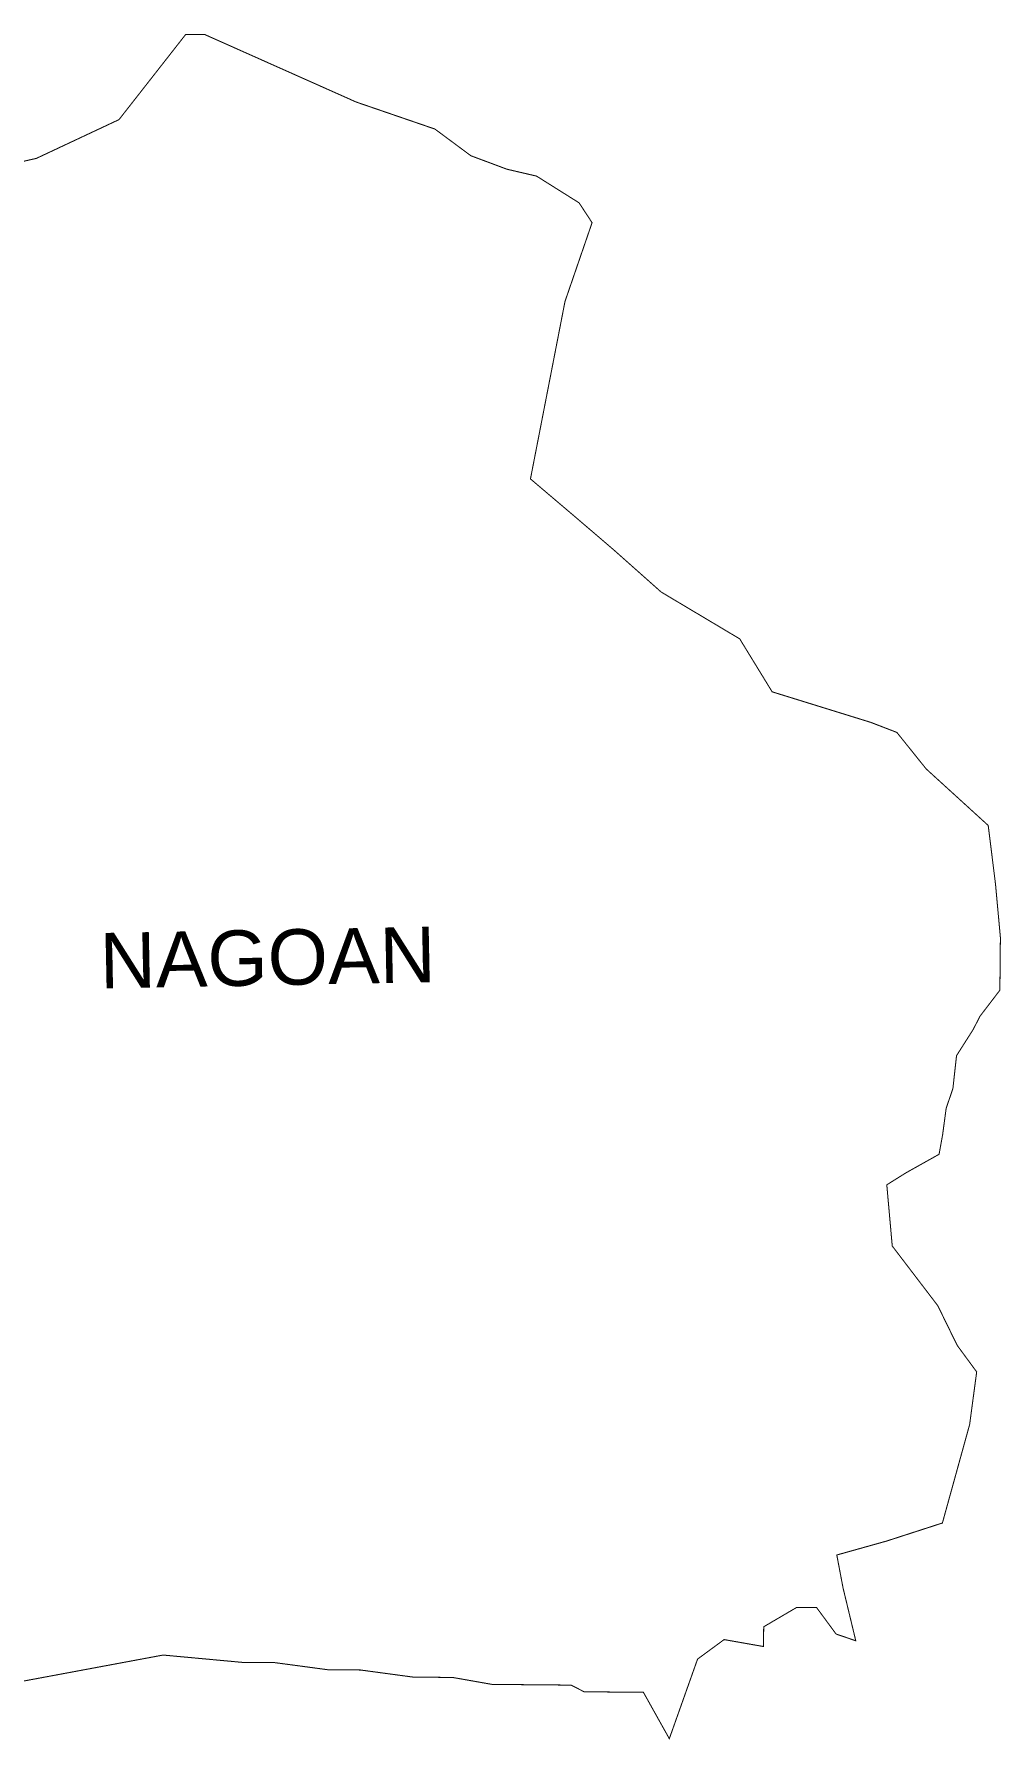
# Model space of a CAD drawing. Header units: metres. Extents: x 276130 to 280848, y 2057034 to 2062087.
# Drawn here: x 278953 to 280848, y 2057034 to 2060377 of the extents above; entities that cross this region are included whole.
import ezdxf

# ---------------------------------------------------------------- set-up
doc = ezdxf.new("R2010")
doc.units = ezdxf.units.M
doc.header["$MEASUREMENT"] = 0
doc.layers.add('VILLAGE NAME', color=250, linetype='Continuous')
doc.styles.get("Standard").update_dxf_attribs({"font": 'simplex.shx'})

msp = doc.modelspace()

# ---------------------------------------------------------------- linework, layer by layer
at = {"color": 6, "const_width": 2, "flags": 128}
msp.add_lwpolyline([(278847.2, 2060108.7), (278957.2, 2060133.5), (279119.2, 2060209.5), (279249.7, 2060376.1), (279287.7, 2060376.1), (279564.6, 2060252.7), (279584.1, 2060244), (279738.5, 2060191), (279809, 2060138.7), (279879.7, 2060112.3), (279937.7, 2060098.8), (280021.1, 2060046.4), (280046.6, 2060007.5), (279993.5, 2059853.1), (279925.8, 2059505.3), (280014.3, 2059430.2), (280089.7, 2059365.7), (280182, 2059283.6), (280336, 2059191.8), (280399.6, 2059088), (280592.7, 2059028.2), (280644.1, 2059008.4), (280701.5, 2058936.9), (280823.1, 2058826.1), (280837.4, 2058711.2), (280847, 2058606.5), (280846.5, 2058558.6), (280846, 2058503.2), (280806.8, 2058451.9), (280793.7, 2058426.2), (280761, 2058374.9), (280753.9, 2058310.4), (280740.7, 2058271.8), (280735.2, 2058230.8), (280733.8, 2058220.3), (280726.8, 2058181.6), (280694.3, 2058163.4), (280661.8, 2058145.2), (280624.3, 2058121.7), (280635, 2058001.8), (280724.3, 2057884.8), (280762.3, 2057807.1), (280800.5, 2057755.1), (280786.7, 2057651.9), (280733.3, 2057458.9), (280665.3, 2057436.9), (280624.2, 2057423.6), (280526.3, 2057396.2), (280538.6, 2057331.5), (280550, 2057284.2), (280563.5, 2057228.1), (280524.9, 2057241.3), (280486.6, 2057293.3), (280447.9, 2057293.6), (280383, 2057255.5), (280382.7, 2057216.8), (280305.4, 2057230.4), (280253.4, 2057192.2), (280198, 2057036.2), (280147.2, 2057127.1), (280031.1, 2057128.1), (280005.4, 2057141.2), (279850.5, 2057142.6), (279773.2, 2057156.2), (279695.8, 2057156.9), (279592.6, 2057170.8), (279528.1, 2057171.4), (279425, 2057185.2), (279360.5, 2057185.8), (279205.7, 2057200.1), (278725.4, 2057110.6)], dxfattribs=at)

# ---------------------------------------------------------------- texts
at = {"layer": 'VILLAGE NAME', "insert": (279080.4, 2058615.2), "char_height": 108.748, "attachment_point": 1, "rotation": 1.1028}
msp.add_mtext_dynamic_manual_height_columns('{\\fArial|b0|i0|c0|p34;NAGOAN}', width=726.929, gutter_width=543.7, heights=[0], dxfattribs=at)

doc.saveas('drawing.dxf')
